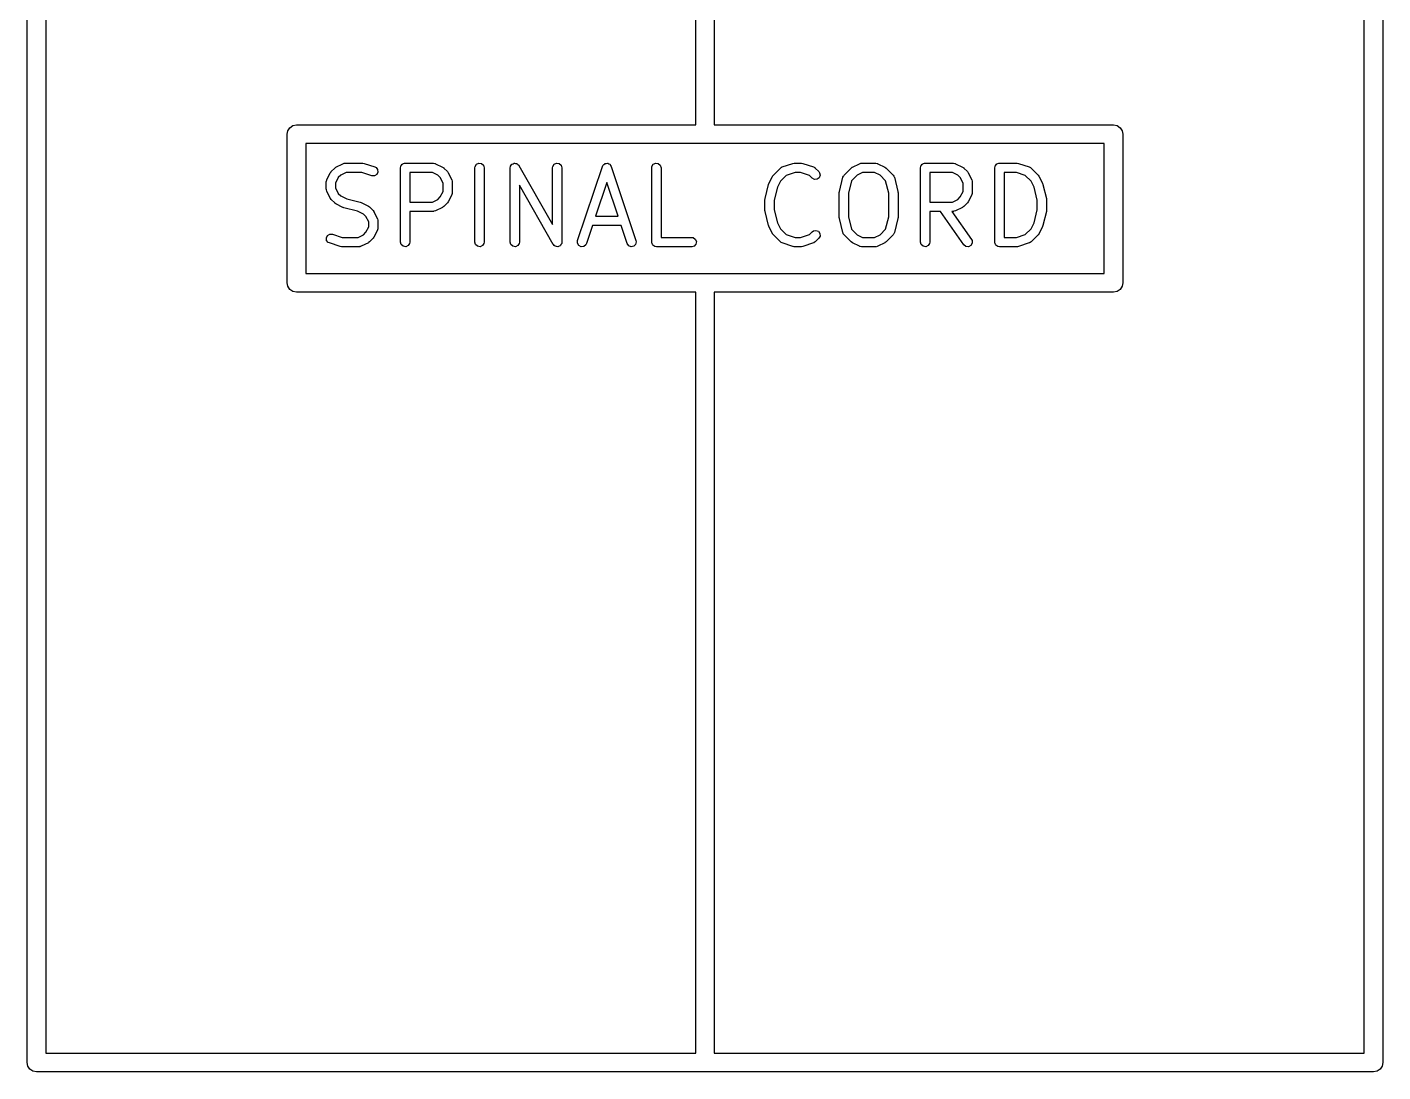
# Model space of a CAD drawing. Extents: x -3.77 to 3.77, y 0.07 to 7.77.
# Drawn here: x -2.608 to -1.171, y 0.384 to 1.492 of the extents above; entities that cross this region are included whole.
import ezdxf

# ---------------------------------------------------------------- set-up
doc = ezdxf.new("R2010")
doc.units = 0
doc.header["$MEASUREMENT"] = 0
doc.layers.add('BLACK', color=7, linetype='CONTINUOUS')

msp = doc.modelspace()

# ---------------------------------------------------------------- linework, layer by layer
at = {"layer": 'BLACK', "linetype": 'CONTINUOUS'}
for p, q in [((-2.60827, 0.393701), (-2.60827, 2.20472)), ((-1.17126, 2.20472), (-1.17126, 0.393701)), ((-2.58858, 2.19488), (-2.58858, 0.403543)), ((-1.89961, 1.3878), (-1.89961, 2.19488)), ((-1.87992, 2.19488), (-1.87992, 1.3878)), ((-1.19094, 0.403543), (-1.19094, 2.19488)), ((-2.33268, 1.37795), (-2.33193, 1.38172)), ((-2.33193, 1.38172), (-2.32979, 1.38491)), ((-2.32979, 1.38491), (-2.3266, 1.38705)), ((-2.3266, 1.38705), (-2.32283, 1.3878)), ((-2.32283, 1.3878), (-1.89961, 1.3878)), ((-1.87992, 1.3878), (-1.45669, 1.3878)), ((-1.45669, 1.3878), (-1.45293, 1.38705)), ((-1.45293, 1.38705), (-1.44973, 1.38491)), ((-1.44973, 1.38491), (-1.4476, 1.38172)), ((-1.4476, 1.38172), (-1.44685, 1.37795)), ((-2.33268, 1.22047), (-2.33268, 1.37795)), ((-1.46654, 1.36811), (-2.31299, 1.36811)), ((-2.31299, 1.36811), (-2.31299, 1.23031)), ((-1.46654, 1.23031), (-1.46654, 1.36811)), ((-1.44685, 1.37795), (-1.44685, 1.22047)), ((-2.29068, 1.32953), (-2.28693, 1.33703)), ((-2.28693, 1.33703), (-2.28612, 1.33819)), ((-2.28612, 1.33819), (-2.28605, 1.33824)), ((-2.28605, 1.33824), (-2.28601, 1.33831)), ((-2.28601, 1.33831), (-2.28226, 1.34206)), ((-2.28226, 1.34206), (-2.28113, 1.34291)), ((-2.28113, 1.34291), (-2.28104, 1.34293)), ((-2.28104, 1.34293), (-2.28098, 1.34298)), ((-2.28098, 1.34298), (-2.27348, 1.34673)), ((-2.27012, 1.33741), (-2.27586, 1.33454)), ((-2.27348, 1.34673), (-2.27214, 1.34718)), ((-2.27214, 1.34718), (-2.2717, 1.34713)), ((-2.2717, 1.34713), (-2.27128, 1.34725)), ((-2.27128, 1.34725), (-2.25253, 1.34725)), ((-2.25333, 1.33741), (-2.27012, 1.33741)), ((-2.24284, 1.33391), (-2.25333, 1.33741)), ((-2.25253, 1.34725), (-2.25113, 1.34705)), ((-2.25113, 1.34705), (-2.25106, 1.347)), ((-2.25106, 1.347), (-2.25097, 1.347)), ((-2.25097, 1.347), (-2.23973, 1.34325)), ((-2.23973, 1.34325), (-2.23846, 1.34262)), ((-2.23846, 1.34262), (-2.23673, 1.34046)), ((-2.23644, 1.3377), (-2.23769, 1.33522)), ((-2.23673, 1.34046), (-2.23644, 1.3377)), ((-2.21246, 1.34233), (-2.21226, 1.34373)), ((-2.21246, 1.26359), (-2.21246, 1.34233)), ((-2.21226, 1.34373), (-2.21206, 1.34403)), ((-2.21206, 1.34403), (-2.21201, 1.34438)), ((-2.21201, 1.34438), (-2.21132, 1.34517)), ((-2.21132, 1.34517), (-2.21075, 1.34606)), ((-2.21075, 1.34606), (-2.21043, 1.3462)), ((-2.21043, 1.3462), (-2.2102, 1.34647)), ((-2.2102, 1.34647), (-2.20919, 1.34677)), ((-2.20919, 1.34677), (-2.20823, 1.3472)), ((-2.20823, 1.3472), (-2.20788, 1.34715)), ((-2.20788, 1.34715), (-2.20754, 1.34725)), ((-2.20754, 1.34725), (-2.17754, 1.34725)), ((-2.20262, 1.33741), (-2.20262, 1.30601)), ((-2.1787, 1.33741), (-2.20262, 1.33741)), ((-2.17296, 1.33454), (-2.1787, 1.33741)), ((-2.17754, 1.34725), (-2.17614, 1.34705)), ((-2.17614, 1.34705), (-2.17577, 1.34681)), ((-2.17577, 1.34681), (-2.17534, 1.34673)), ((-2.17534, 1.34673), (-2.16784, 1.34298)), ((-2.16784, 1.34298), (-2.16668, 1.34218)), ((-2.16668, 1.34218), (-2.16664, 1.3421)), ((-2.16664, 1.3421), (-2.16656, 1.34206)), ((-2.16656, 1.34206), (-2.16281, 1.33831)), ((-2.16281, 1.33831), (-2.16197, 1.33718)), ((-2.16197, 1.33718), (-2.16195, 1.3371)), ((-2.16195, 1.3371), (-2.16189, 1.33703)), ((-2.16189, 1.33703), (-2.15814, 1.32953)), ((-2.13372, 1.34233), (-2.13352, 1.34373)), ((-2.13372, 1.26359), (-2.13372, 1.34233)), ((-2.13352, 1.34373), (-2.13201, 1.34606)), ((-2.13201, 1.34606), (-2.12949, 1.3472)), ((-2.12949, 1.3472), (-2.12675, 1.34681)), ((-2.12675, 1.34681), (-2.12466, 1.34499)), ((-2.12466, 1.34499), (-2.12388, 1.34233)), ((-2.12388, 1.34233), (-2.12388, 1.26359)), ((-2.09622, 1.34233), (-2.09602, 1.34373)), ((-2.09622, 1.26359), (-2.09622, 1.34233)), ((-2.09602, 1.34373), (-2.09595, 1.34384)), ((-2.09595, 1.34384), (-2.09594, 1.34397)), ((-2.09594, 1.34397), (-2.0952, 1.345)), ((-2.0952, 1.345), (-2.09452, 1.34606)), ((-2.09452, 1.34606), (-2.0944, 1.34611)), ((-2.0944, 1.34611), (-2.09432, 1.34622)), ((-2.09432, 1.34622), (-2.09314, 1.34668)), ((-2.09314, 1.34668), (-2.09199, 1.3472)), ((-2.09199, 1.3472), (-2.09186, 1.34719)), ((-2.09186, 1.34719), (-2.09174, 1.34723)), ((-2.09174, 1.34723), (-2.0905, 1.34699)), ((-2.0905, 1.34699), (-2.08925, 1.34681)), ((-2.08925, 1.34681), (-2.08915, 1.34672)), ((-2.08915, 1.34672), (-2.08902, 1.3467)), ((-2.08902, 1.3467), (-2.08811, 1.34582)), ((-2.08811, 1.34582), (-2.08716, 1.34499)), ((-2.08716, 1.34499), (-2.08712, 1.34486)), ((-2.08712, 1.34486), (-2.08703, 1.34477)), ((-2.08703, 1.34477), (-2.05123, 1.28212)), ((-2.05123, 1.34233), (-2.05103, 1.34373)), ((-2.05123, 1.28212), (-2.05123, 1.34233)), ((-2.05103, 1.34373), (-2.04952, 1.34606)), ((-2.04952, 1.34606), (-2.047, 1.3472)), ((-2.047, 1.3472), (-2.04426, 1.34681)), ((-2.04426, 1.34681), (-2.04217, 1.34499)), ((-2.04217, 1.34499), (-2.04139, 1.34233)), ((-2.04139, 1.34233), (-2.04139, 1.26359)), ((-2.02473, 1.26515), (-1.99848, 1.34389)), ((-1.99848, 1.34389), (-1.99809, 1.34467)), ((-1.99809, 1.34467), (-1.99804, 1.34485)), ((-1.99804, 1.34485), (-1.99796, 1.34492)), ((-1.99796, 1.34492), (-1.99785, 1.34515)), ((-1.99785, 1.34515), (-1.9969, 1.34591)), ((-1.9969, 1.34591), (-1.99601, 1.34674)), ((-1.99601, 1.34674), (-1.99583, 1.34677)), ((-1.99583, 1.34677), (-1.99569, 1.34688)), ((-1.99569, 1.34688), (-1.99448, 1.34701)), ((-1.99448, 1.34701), (-1.99328, 1.34723)), ((-1.99328, 1.34723), (-1.99311, 1.34715)), ((-1.99311, 1.34715), (-1.99293, 1.34717)), ((-1.99293, 1.34717), (-1.99185, 1.34663)), ((-1.99185, 1.34663), (-1.99073, 1.34616)), ((-1.99073, 1.34616), (-1.99062, 1.34601)), ((-1.99062, 1.34601), (-1.99045, 1.34593)), ((-1.99045, 1.34593), (-1.98984, 1.34488)), ((-1.98984, 1.34488), (-1.98914, 1.34389)), ((-1.98914, 1.34389), (-1.9629, 1.26515)), ((-1.94624, 1.34233), (-1.94604, 1.34373)), ((-1.94624, 1.26359), (-1.94624, 1.34233)), ((-1.94604, 1.34373), (-1.94454, 1.34606)), ((-1.94454, 1.34606), (-1.94201, 1.3472)), ((-1.94201, 1.3472), (-1.93927, 1.34681)), ((-1.93927, 1.34681), (-1.93718, 1.34499)), ((-1.93718, 1.34499), (-1.9364, 1.34233)), ((-1.9364, 1.34233), (-1.9364, 1.26851)), ((-1.81732, 1.33456), (-1.80982, 1.34206)), ((-1.80982, 1.34206), (-1.80868, 1.34291)), ((-1.80868, 1.34291), (-1.80825, 1.343)), ((-1.80825, 1.343), (-1.80789, 1.34325)), ((-1.80789, 1.34325), (-1.79664, 1.347)), ((-1.79429, 1.33741), (-1.80368, 1.33428)), ((-1.79664, 1.347), (-1.79525, 1.34725)), ((-1.79525, 1.34725), (-1.79517, 1.34723)), ((-1.79517, 1.34723), (-1.79509, 1.34725)), ((-1.79509, 1.34725), (-1.78759, 1.34725)), ((-1.78839, 1.33741), (-1.79429, 1.33741)), ((-1.779, 1.33428), (-1.78839, 1.33741)), ((-1.78759, 1.34725), (-1.78619, 1.34705)), ((-1.78619, 1.34705), (-1.78612, 1.347)), ((-1.78612, 1.347), (-1.78603, 1.347)), ((-1.78603, 1.347), (-1.77478, 1.34325)), ((-1.77478, 1.34325), (-1.77352, 1.34262)), ((-1.77352, 1.34262), (-1.77325, 1.34227)), ((-1.77325, 1.34227), (-1.77286, 1.34206)), ((-1.77286, 1.34206), (-1.76911, 1.33831)), ((-1.76911, 1.33831), (-1.76827, 1.33718)), ((-1.76827, 1.33718), (-1.76768, 1.33447)), ((-1.74232, 1.33456), (-1.73483, 1.34206)), ((-1.73483, 1.34206), (-1.73369, 1.34291)), ((-1.73369, 1.34291), (-1.73361, 1.34293)), ((-1.73361, 1.34293), (-1.73355, 1.34298)), ((-1.73355, 1.34298), (-1.72605, 1.34673)), ((-1.72269, 1.33741), (-1.72843, 1.33454)), ((-1.72605, 1.34673), (-1.72471, 1.34718)), ((-1.72471, 1.34718), (-1.72427, 1.34713)), ((-1.72427, 1.34713), (-1.72385, 1.34725)), ((-1.72385, 1.34725), (-1.70885, 1.34725)), ((-1.71001, 1.33741), (-1.72269, 1.33741)), ((-1.70426, 1.33454), (-1.71001, 1.33741)), ((-1.70885, 1.34725), (-1.70745, 1.34705)), ((-1.70745, 1.34705), (-1.70708, 1.34681)), ((-1.70708, 1.34681), (-1.70665, 1.34673)), ((-1.70665, 1.34673), (-1.69915, 1.34298)), ((-1.69915, 1.34298), (-1.69799, 1.34218)), ((-1.69799, 1.34218), (-1.69795, 1.3421)), ((-1.69795, 1.3421), (-1.69787, 1.34206)), ((-1.69787, 1.34206), (-1.69037, 1.33456)), ((-1.66128, 1.34233), (-1.66107, 1.34373)), ((-1.66128, 1.26359), (-1.66128, 1.34233)), ((-1.66107, 1.34373), (-1.66088, 1.34403)), ((-1.66088, 1.34403), (-1.66083, 1.34438)), ((-1.66083, 1.34438), (-1.66014, 1.34517)), ((-1.66014, 1.34517), (-1.65957, 1.34606)), ((-1.65957, 1.34606), (-1.65925, 1.3462)), ((-1.65925, 1.3462), (-1.65901, 1.34647)), ((-1.65901, 1.34647), (-1.65801, 1.34677)), ((-1.65801, 1.34677), (-1.65705, 1.3472)), ((-1.65705, 1.3472), (-1.6567, 1.34715)), ((-1.6567, 1.34715), (-1.65636, 1.34725)), ((-1.65636, 1.34725), (-1.62636, 1.34725)), ((-1.65143, 1.33741), (-1.65143, 1.30601)), ((-1.62752, 1.33741), (-1.65143, 1.33741)), ((-1.62178, 1.33454), (-1.62752, 1.33741)), ((-1.62636, 1.34725), (-1.62496, 1.34705)), ((-1.62496, 1.34705), (-1.62459, 1.34681)), ((-1.62459, 1.34681), (-1.62416, 1.34673)), ((-1.62416, 1.34673), (-1.61666, 1.34298)), ((-1.61666, 1.34298), (-1.6155, 1.34218)), ((-1.6155, 1.34218), (-1.61546, 1.3421)), ((-1.61546, 1.3421), (-1.61538, 1.34206)), ((-1.61538, 1.34206), (-1.61163, 1.33831)), ((-1.61163, 1.33831), (-1.61079, 1.33718)), ((-1.61079, 1.33718), (-1.61077, 1.3371)), ((-1.61077, 1.3371), (-1.61071, 1.33703)), ((-1.61071, 1.33703), (-1.60696, 1.32953)), ((-1.58254, 1.34233), (-1.58233, 1.34373)), ((-1.58254, 1.26359), (-1.58254, 1.34233)), ((-1.58233, 1.34373), (-1.58214, 1.34403)), ((-1.58214, 1.34403), (-1.58209, 1.34438)), ((-1.58209, 1.34438), (-1.5814, 1.34517)), ((-1.5814, 1.34517), (-1.58083, 1.34606)), ((-1.58083, 1.34606), (-1.58051, 1.3462)), ((-1.58051, 1.3462), (-1.58027, 1.34647)), ((-1.58027, 1.34647), (-1.57927, 1.34677)), ((-1.57927, 1.34677), (-1.57831, 1.3472)), ((-1.57831, 1.3472), (-1.57796, 1.34715)), ((-1.57796, 1.34715), (-1.57762, 1.34725)), ((-1.57762, 1.34725), (-1.55887, 1.34725)), ((-1.57269, 1.33741), (-1.57269, 1.26851)), ((-1.55967, 1.33741), (-1.57269, 1.33741)), ((-1.55028, 1.33428), (-1.55967, 1.33741)), ((-1.55887, 1.34725), (-1.55747, 1.34705)), ((-1.55747, 1.34705), (-1.5574, 1.347)), ((-1.5574, 1.347), (-1.55731, 1.347)), ((-1.55731, 1.347), (-1.54606, 1.34325)), ((-1.54606, 1.34325), (-1.5448, 1.34262)), ((-1.5448, 1.34262), (-1.54453, 1.34227)), ((-1.54453, 1.34227), (-1.54414, 1.34206)), ((-1.54414, 1.34206), (-1.53664, 1.33456)), ((-2.2912, 1.32733), (-2.291, 1.32873)), ((-2.2912, 1.31984), (-2.2912, 1.32733)), ((-2.291, 1.32873), (-2.29076, 1.3291)), ((-2.29076, 1.3291), (-2.29068, 1.32953)), ((-2.27848, 1.33192), (-2.28136, 1.32617)), ((-2.28136, 1.32617), (-2.28136, 1.321)), ((-2.27586, 1.33454), (-2.27848, 1.33192)), ((-2.24007, 1.33381), (-2.24284, 1.33391)), ((-2.23769, 1.33522), (-2.24007, 1.33381)), ((-2.17034, 1.33192), (-2.17296, 1.33454)), ((-2.16746, 1.32617), (-2.17034, 1.33192)), ((-2.16746, 1.31725), (-2.16746, 1.32617)), ((-2.15814, 1.32953), (-2.1577, 1.32819)), ((-2.1577, 1.32819), (-2.15774, 1.32776)), ((-2.15774, 1.32776), (-2.15762, 1.32733)), ((-2.15762, 1.32733), (-2.15762, 1.31609)), ((-2.05058, 1.26115), (-2.08638, 1.3238)), ((-2.08638, 1.3238), (-2.08638, 1.26359)), ((-1.99381, 1.32677), (-2.00573, 1.29101)), ((-1.98189, 1.29101), (-1.99381, 1.32677)), ((-1.82611, 1.30978), (-1.82236, 1.32478)), ((-1.82236, 1.32478), (-1.82202, 1.32561)), ((-1.82202, 1.32561), (-1.82199, 1.32579)), ((-1.82199, 1.32579), (-1.81824, 1.33328)), ((-1.81824, 1.33328), (-1.81743, 1.33444)), ((-1.81743, 1.33444), (-1.81736, 1.33449)), ((-1.81736, 1.33449), (-1.81732, 1.33456)), ((-1.80979, 1.32817), (-1.81294, 1.32187)), ((-1.80368, 1.33428), (-1.80979, 1.32817)), ((-1.77607, 1.33135), (-1.779, 1.33428)), ((-1.77364, 1.33002), (-1.77607, 1.33135)), ((-1.77088, 1.33022), (-1.77364, 1.33002)), ((-1.76866, 1.33188), (-1.77088, 1.33022)), ((-1.76768, 1.33447), (-1.76866, 1.33188)), ((-1.74737, 1.31728), (-1.74362, 1.33228)), ((-1.74362, 1.33228), (-1.74308, 1.33358)), ((-1.74308, 1.33358), (-1.74263, 1.33401)), ((-1.74263, 1.33401), (-1.74232, 1.33456)), ((-1.7344, 1.32857), (-1.73767, 1.31548)), ((-1.72843, 1.33454), (-1.7344, 1.32857)), ((-1.69829, 1.32857), (-1.70426, 1.33454)), ((-1.69502, 1.31548), (-1.69829, 1.32857)), ((-1.69037, 1.33456), (-1.68953, 1.33343)), ((-1.68953, 1.33343), (-1.68939, 1.33282)), ((-1.68939, 1.33282), (-1.68908, 1.33228)), ((-1.68908, 1.33228), (-1.68533, 1.31728)), ((-1.61916, 1.33192), (-1.62178, 1.33454)), ((-1.61628, 1.32617), (-1.61916, 1.33192)), ((-1.61628, 1.31725), (-1.61628, 1.32617)), ((-1.60696, 1.32953), (-1.60652, 1.32819)), ((-1.60652, 1.32819), (-1.60656, 1.32776)), ((-1.60656, 1.32776), (-1.60644, 1.32733)), ((-1.60644, 1.32733), (-1.60644, 1.31609)), ((-1.54416, 1.32817), (-1.55028, 1.33428)), ((-1.54101, 1.32187), (-1.54416, 1.32817)), ((-1.53664, 1.33456), (-1.5358, 1.33343)), ((-1.5358, 1.33343), (-1.53578, 1.33335)), ((-1.53578, 1.33335), (-1.53572, 1.33328)), ((-1.53572, 1.33328), (-1.53197, 1.32579)), ((-1.53197, 1.32579), (-1.53169, 1.32493)), ((-1.53169, 1.32493), (-1.5316, 1.32478)), ((-1.5316, 1.32478), (-1.52785, 1.30978)), ((-2.29107, 1.31941), (-2.2912, 1.31984)), ((-2.29112, 1.31898), (-2.29107, 1.31941)), ((-2.29068, 1.31763), (-2.29112, 1.31898)), ((-2.28693, 1.31014), (-2.29068, 1.31763)), ((-2.28687, 1.31007), (-2.28693, 1.31014)), ((-2.28685, 1.30999), (-2.28687, 1.31007)), ((-2.28601, 1.30886), (-2.28685, 1.30999)), ((-2.28226, 1.30511), (-2.28601, 1.30886)), ((-2.28136, 1.321), (-2.27848, 1.31525)), ((-2.27848, 1.31525), (-2.27586, 1.31263)), ((-2.27586, 1.31263), (-2.26956, 1.30948)), ((-2.26956, 1.30948), (-2.25509, 1.30586)), ((-2.1787, 1.30601), (-2.17296, 1.30888)), ((-2.17296, 1.30888), (-2.17034, 1.3115)), ((-2.17034, 1.3115), (-2.16746, 1.31725)), ((-2.15814, 1.31388), (-2.16189, 1.30639)), ((-2.15806, 1.31432), (-2.15814, 1.31388)), ((-2.15782, 1.31469), (-2.15806, 1.31432)), ((-2.15762, 1.31609), (-2.15782, 1.31469)), ((-1.82626, 1.30859), (-1.8261, 1.30964)), ((-1.82626, 1.29734), (-1.82626, 1.30859)), ((-1.8261, 1.30964), (-1.82611, 1.30978)), ((-1.81294, 1.32187), (-1.81641, 1.30798)), ((-1.81641, 1.30798), (-1.81641, 1.29794)), ((-1.74752, 1.31609), (-1.74736, 1.31714)), ((-1.74752, 1.28984), (-1.74752, 1.31609)), ((-1.74736, 1.31714), (-1.74737, 1.31728)), ((-1.73767, 1.31548), (-1.73767, 1.29044)), ((-1.69502, 1.29044), (-1.69502, 1.31548)), ((-1.68533, 1.31728), (-1.68522, 1.31622)), ((-1.68522, 1.31622), (-1.68518, 1.31609)), ((-1.68518, 1.31609), (-1.68518, 1.28984)), ((-1.62752, 1.30601), (-1.62178, 1.30888)), ((-1.62178, 1.30888), (-1.61916, 1.3115)), ((-1.61916, 1.3115), (-1.61628, 1.31725)), ((-1.60696, 1.31388), (-1.61071, 1.30639)), ((-1.60688, 1.31432), (-1.60696, 1.31388)), ((-1.60664, 1.31469), (-1.60688, 1.31432)), ((-1.60644, 1.31609), (-1.60664, 1.31469)), ((-1.53754, 1.30798), (-1.54101, 1.32187)), ((-1.53754, 1.29794), (-1.53754, 1.30798)), ((-1.52785, 1.30978), (-1.52774, 1.30872)), ((-1.52774, 1.30872), (-1.5277, 1.30859)), ((-1.5277, 1.30859), (-1.5277, 1.29734)), ((-2.28218, 1.30507), (-2.28226, 1.30511)), ((-2.28214, 1.30499), (-2.28218, 1.30507)), ((-2.28098, 1.30418), (-2.28214, 1.30499)), ((-2.27348, 1.30044), (-2.28098, 1.30418)), ((-2.2733, 1.3004), (-2.27348, 1.30044)), ((-2.27247, 1.30006), (-2.2733, 1.3004)), ((-2.258, 1.29644), (-2.27247, 1.30006)), ((-2.2517, 1.29329), (-2.258, 1.29644)), ((-2.25509, 1.30586), (-2.25425, 1.30552)), ((-2.25425, 1.30552), (-2.25408, 1.30549)), ((-2.25408, 1.30549), (-2.24658, 1.30174)), ((-2.24658, 1.30174), (-2.24542, 1.30093)), ((-2.24542, 1.30093), (-2.24538, 1.30086)), ((-2.24538, 1.30086), (-2.2453, 1.30082)), ((-2.2453, 1.30082), (-2.24155, 1.29707)), ((-2.24155, 1.29707), (-2.24071, 1.29594)), ((-2.24071, 1.29594), (-2.24069, 1.29585)), ((-2.24069, 1.29585), (-2.24063, 1.29579)), ((-2.24063, 1.29579), (-2.23688, 1.28829)), ((-2.20262, 1.30601), (-2.1787, 1.30601)), ((-2.17754, 1.29617), (-2.20262, 1.29617)), ((-2.20262, 1.29617), (-2.20262, 1.26359)), ((-2.17712, 1.29629), (-2.17754, 1.29617)), ((-2.17668, 1.29624), (-2.17712, 1.29629)), ((-2.17534, 1.29669), (-2.17668, 1.29624)), ((-2.16784, 1.30044), (-2.17534, 1.29669)), ((-2.16778, 1.30049), (-2.16784, 1.30044)), ((-2.16769, 1.30051), (-2.16778, 1.30049)), ((-2.16656, 1.30136), (-2.16769, 1.30051)), ((-2.16281, 1.30511), (-2.16656, 1.30136)), ((-2.16277, 1.30518), (-2.16281, 1.30511)), ((-2.1627, 1.30523), (-2.16277, 1.30518)), ((-2.16189, 1.30639), (-2.1627, 1.30523)), ((-1.82622, 1.2972), (-1.82626, 1.29734)), ((-1.82611, 1.29614), (-1.82622, 1.2972)), ((-1.82236, 1.28115), (-1.82611, 1.29614)), ((-1.81641, 1.29794), (-1.81294, 1.28406)), ((-1.65143, 1.30601), (-1.62752, 1.30601)), ((-1.64017, 1.29617), (-1.65143, 1.29617)), ((-1.65143, 1.29617), (-1.65143, 1.26359)), ((-1.61539, 1.26077), (-1.64017, 1.29617)), ((-1.62636, 1.29617), (-1.62816, 1.29617)), ((-1.62816, 1.29617), (-1.60733, 1.26641)), ((-1.62594, 1.29629), (-1.62636, 1.29617)), ((-1.6255, 1.29624), (-1.62594, 1.29629)), ((-1.62416, 1.29669), (-1.6255, 1.29624)), ((-1.61666, 1.30044), (-1.62416, 1.29669)), ((-1.6166, 1.30049), (-1.61666, 1.30044)), ((-1.61651, 1.30051), (-1.6166, 1.30049)), ((-1.61538, 1.30136), (-1.61651, 1.30051)), ((-1.61163, 1.30511), (-1.61538, 1.30136)), ((-1.61159, 1.30518), (-1.61163, 1.30511)), ((-1.61152, 1.30523), (-1.61159, 1.30518)), ((-1.61071, 1.30639), (-1.61152, 1.30523)), ((-1.54101, 1.28406), (-1.53754, 1.29794)), ((-1.52785, 1.29614), (-1.5316, 1.28115)), ((-1.5277, 1.29734), (-1.52785, 1.29629)), ((-1.52785, 1.29629), (-1.52785, 1.29614)), ((-2.24908, 1.29067), (-2.2517, 1.29329)), ((-2.2462, 1.28493), (-2.24908, 1.29067)), ((-2.24908, 1.27401), (-2.2462, 1.27975)), ((-2.2462, 1.27975), (-2.2462, 1.28493)), ((-2.23688, 1.28829), (-2.23644, 1.28695)), ((-2.23644, 1.28695), (-2.23649, 1.28651)), ((-2.23649, 1.28651), (-2.23636, 1.28609)), ((-2.23636, 1.28609), (-2.23636, 1.27859)), ((-2.00901, 1.28117), (-2.01539, 1.26204)), ((-1.97861, 1.28117), (-2.00901, 1.28117)), ((-2.00573, 1.29101), (-1.98189, 1.29101)), ((-1.97224, 1.26204), (-1.97861, 1.28117)), ((-1.82227, 1.28099), (-1.82236, 1.28115)), ((-1.82199, 1.28014), (-1.82227, 1.28099)), ((-1.81824, 1.27264), (-1.82199, 1.28014)), ((-1.81294, 1.28406), (-1.80979, 1.27776)), ((-1.74748, 1.2897), (-1.74752, 1.28984)), ((-1.74737, 1.28865), (-1.74748, 1.2897)), ((-1.74362, 1.27365), (-1.74737, 1.28865)), ((-1.73767, 1.29044), (-1.7344, 1.27736)), ((-1.69829, 1.27736), (-1.69502, 1.29044)), ((-1.68533, 1.28865), (-1.68908, 1.27365)), ((-1.68518, 1.28984), (-1.68533, 1.28879)), ((-1.68533, 1.28879), (-1.68533, 1.28865)), ((-1.54416, 1.27776), (-1.54101, 1.28406)), ((-1.53197, 1.28014), (-1.53572, 1.27264)), ((-1.53194, 1.28031), (-1.53197, 1.28014)), ((-1.5316, 1.28115), (-1.53194, 1.28031)), ((-2.29112, 1.26822), (-2.28987, 1.2707)), ((-2.29083, 1.26547), (-2.29112, 1.26822)), ((-2.28909, 1.26331), (-2.29083, 1.26547)), ((-2.28987, 1.2707), (-2.28749, 1.27211)), ((-2.28749, 1.27211), (-2.28472, 1.27201)), ((-2.28472, 1.27201), (-2.27423, 1.26851)), ((-2.27423, 1.26851), (-2.25744, 1.26851)), ((-2.25744, 1.26851), (-2.2517, 1.27139)), ((-2.2517, 1.27139), (-2.24908, 1.27401)), ((-2.24155, 1.26761), (-2.2453, 1.26386)), ((-2.24151, 1.26769), (-2.24155, 1.26761)), ((-2.24144, 1.26773), (-2.24151, 1.26769)), ((-2.24063, 1.26889), (-2.24144, 1.26773)), ((-2.23688, 1.27639), (-2.24063, 1.26889)), ((-2.2368, 1.27682), (-2.23688, 1.27639)), ((-2.23656, 1.27719), (-2.2368, 1.27682)), ((-2.23636, 1.27859), (-2.23656, 1.27719)), ((-2.02483, 1.26238), (-2.02473, 1.26515)), ((-1.9629, 1.26515), (-1.96265, 1.26376)), ((-1.9364, 1.26851), (-1.90382, 1.26851)), ((-1.90382, 1.26851), (-1.90243, 1.26831)), ((-1.90243, 1.26831), (-1.9001, 1.26681)), ((-1.9001, 1.26681), (-1.89895, 1.26429)), ((-1.81818, 1.27258), (-1.81824, 1.27264)), ((-1.81816, 1.27249), (-1.81818, 1.27258)), ((-1.81732, 1.27136), (-1.81816, 1.27249)), ((-1.80982, 1.26386), (-1.81732, 1.27136)), ((-1.80979, 1.27776), (-1.80368, 1.27164)), ((-1.80368, 1.27164), (-1.79429, 1.26851)), ((-1.79429, 1.26851), (-1.78839, 1.26851)), ((-1.78839, 1.26851), (-1.779, 1.27164)), ((-1.779, 1.27164), (-1.77607, 1.27457)), ((-1.77607, 1.27457), (-1.77494, 1.27542)), ((-1.77494, 1.27542), (-1.77223, 1.276)), ((-1.76911, 1.26761), (-1.77286, 1.26386)), ((-1.77223, 1.276), (-1.76964, 1.27503)), ((-1.76964, 1.27503), (-1.76798, 1.27281)), ((-1.76778, 1.27004), (-1.76911, 1.26761)), ((-1.76798, 1.27281), (-1.76778, 1.27004)), ((-1.7433, 1.27311), (-1.74362, 1.27365)), ((-1.74317, 1.27249), (-1.7433, 1.27311)), ((-1.74232, 1.27136), (-1.74317, 1.27249)), ((-1.73483, 1.26386), (-1.74232, 1.27136)), ((-1.7344, 1.27736), (-1.72843, 1.27139)), ((-1.72843, 1.27139), (-1.72269, 1.26851)), ((-1.72269, 1.26851), (-1.71001, 1.26851)), ((-1.71001, 1.26851), (-1.70426, 1.27139)), ((-1.70426, 1.27139), (-1.69829, 1.27736)), ((-1.69037, 1.27136), (-1.69787, 1.26386)), ((-1.69007, 1.27191), (-1.69037, 1.27136)), ((-1.68961, 1.27234), (-1.69007, 1.27191)), ((-1.68908, 1.27365), (-1.68961, 1.27234)), ((-1.60733, 1.26641), (-1.60669, 1.26515)), ((-1.60669, 1.26515), (-1.60659, 1.26238)), ((-1.57269, 1.26851), (-1.55967, 1.26851)), ((-1.55967, 1.26851), (-1.55028, 1.27164)), ((-1.55028, 1.27164), (-1.54416, 1.27776)), ((-1.53664, 1.27136), (-1.54414, 1.26386)), ((-1.5366, 1.27144), (-1.53664, 1.27136)), ((-1.53652, 1.27148), (-1.5366, 1.27144)), ((-1.53572, 1.27264), (-1.53652, 1.27148)), ((-2.28783, 1.26267), (-2.28909, 1.26331)), ((-2.27658, 1.25892), (-2.28783, 1.26267)), ((-2.2765, 1.25892), (-2.27658, 1.25892)), ((-2.27643, 1.25887), (-2.2765, 1.25892)), ((-2.27503, 1.25867), (-2.27643, 1.25887)), ((-2.25628, 1.25867), (-2.27503, 1.25867)), ((-2.25586, 1.25879), (-2.25628, 1.25867)), ((-2.25542, 1.25875), (-2.25586, 1.25879)), ((-2.25408, 1.25919), (-2.25542, 1.25875)), ((-2.24658, 1.26294), (-2.25408, 1.25919)), ((-2.24652, 1.263), (-2.24658, 1.26294)), ((-2.24643, 1.26302), (-2.24652, 1.263)), ((-2.2453, 1.26386), (-2.24643, 1.26302)), ((-2.21168, 1.26093), (-2.21246, 1.26359)), ((-2.20959, 1.25912), (-2.21168, 1.26093)), ((-2.20684, 1.25872), (-2.20959, 1.25912)), ((-2.20432, 1.25987), (-2.20684, 1.25872)), ((-2.20282, 1.26219), (-2.20432, 1.25987)), ((-2.20262, 1.26359), (-2.20282, 1.26219)), ((-2.13294, 1.26093), (-2.13372, 1.26359)), ((-2.13085, 1.25912), (-2.13294, 1.26093)), ((-2.1281, 1.25872), (-2.13085, 1.25912)), ((-2.12558, 1.25987), (-2.1281, 1.25872)), ((-2.12408, 1.26219), (-2.12558, 1.25987)), ((-2.12388, 1.26359), (-2.12408, 1.26219)), ((-2.09544, 1.26093), (-2.09622, 1.26359)), ((-2.09335, 1.25912), (-2.09544, 1.26093)), ((-2.09061, 1.25872), (-2.09335, 1.25912)), ((-2.08809, 1.25987), (-2.09061, 1.25872)), ((-2.08658, 1.26219), (-2.08809, 1.25987)), ((-2.08638, 1.26359), (-2.08658, 1.26219)), ((-2.05049, 1.26106), (-2.05058, 1.26115)), ((-2.05045, 1.26093), (-2.05049, 1.26106)), ((-2.04949, 1.26011), (-2.05045, 1.26093)), ((-2.04858, 1.25923), (-2.04949, 1.26011)), ((-2.04845, 1.2592), (-2.04858, 1.25923)), ((-2.04836, 1.25912), (-2.04845, 1.2592)), ((-2.0471, 1.25894), (-2.04836, 1.25912)), ((-2.04587, 1.25869), (-2.0471, 1.25894)), ((-2.04574, 1.25874), (-2.04587, 1.25869)), ((-2.04561, 1.25872), (-2.04574, 1.25874)), ((-2.04446, 1.25924), (-2.04561, 1.25872)), ((-2.04329, 1.25971), (-2.04446, 1.25924)), ((-2.04321, 1.25981), (-2.04329, 1.25971)), ((-2.04309, 1.25987), (-2.04321, 1.25981)), ((-2.04241, 1.26093), (-2.04309, 1.25987)), ((-2.04167, 1.26195), (-2.04241, 1.26093)), ((-2.04166, 1.26208), (-2.04167, 1.26195)), ((-2.04159, 1.26219), (-2.04166, 1.26208)), ((-2.04139, 1.26359), (-2.04159, 1.26219)), ((-2.02342, 1.25999), (-2.02483, 1.26238)), ((-2.02094, 1.25875), (-2.02342, 1.25999)), ((-2.01819, 1.25904), (-2.02094, 1.25875)), ((-2.01603, 1.26077), (-2.01819, 1.25904)), ((-2.01539, 1.26204), (-2.01603, 1.26077)), ((-1.97065, 1.25976), (-1.97224, 1.26204)), ((-1.9681, 1.2587), (-1.97065, 1.25976)), ((-1.96537, 1.25919), (-1.9681, 1.2587)), ((-1.96334, 1.26107), (-1.96537, 1.25919)), ((-1.96265, 1.26376), (-1.96334, 1.26107)), ((-1.94614, 1.26325), (-1.94624, 1.26359)), ((-1.94619, 1.2629), (-1.94614, 1.26325)), ((-1.94576, 1.26194), (-1.94619, 1.2629)), ((-1.94546, 1.26093), (-1.94576, 1.26194)), ((-1.94519, 1.2607), (-1.94546, 1.26093)), ((-1.94505, 1.26038), (-1.94519, 1.2607)), ((-1.94416, 1.25981), (-1.94505, 1.26038)), ((-1.94337, 1.25912), (-1.94416, 1.25981)), ((-1.94302, 1.25907), (-1.94337, 1.25912)), ((-1.94272, 1.25887), (-1.94302, 1.25907)), ((-1.94132, 1.25867), (-1.94272, 1.25887)), ((-1.90382, 1.25867), (-1.94132, 1.25867)), ((-1.90117, 1.25945), (-1.90382, 1.25867)), ((-1.89935, 1.26154), (-1.90117, 1.25945)), ((-1.89895, 1.26429), (-1.89935, 1.26154)), ((-1.80943, 1.26365), (-1.80982, 1.26386)), ((-1.80915, 1.26331), (-1.80943, 1.26365)), ((-1.80789, 1.26267), (-1.80915, 1.26331)), ((-1.79664, 1.25892), (-1.80789, 1.26267)), ((-1.79656, 1.25892), (-1.79664, 1.25892)), ((-1.79649, 1.25887), (-1.79656, 1.25892)), ((-1.79509, 1.25867), (-1.79649, 1.25887)), ((-1.78759, 1.25867), (-1.79509, 1.25867)), ((-1.78751, 1.2587), (-1.78759, 1.25867)), ((-1.78742, 1.25867), (-1.78751, 1.2587)), ((-1.78603, 1.25892), (-1.78742, 1.25867)), ((-1.77478, 1.26267), (-1.78603, 1.25892)), ((-1.77442, 1.26292), (-1.77478, 1.26267)), ((-1.77399, 1.26302), (-1.77442, 1.26292)), ((-1.77286, 1.26386), (-1.77399, 1.26302)), ((-1.73475, 1.26382), (-1.73483, 1.26386)), ((-1.73471, 1.26375), (-1.73475, 1.26382)), ((-1.73355, 1.26294), (-1.73471, 1.26375)), ((-1.72605, 1.25919), (-1.73355, 1.26294)), ((-1.72561, 1.25911), (-1.72605, 1.25919)), ((-1.72524, 1.25887), (-1.72561, 1.25911)), ((-1.72385, 1.25867), (-1.72524, 1.25887)), ((-1.70885, 1.25867), (-1.72385, 1.25867)), ((-1.70843, 1.25879), (-1.70885, 1.25867)), ((-1.70799, 1.25875), (-1.70843, 1.25879)), ((-1.70665, 1.25919), (-1.70799, 1.25875)), ((-1.69915, 1.26294), (-1.70665, 1.25919)), ((-1.69909, 1.263), (-1.69915, 1.26294)), ((-1.699, 1.26302), (-1.69909, 1.263)), ((-1.69787, 1.26386), (-1.699, 1.26302)), ((-1.6605, 1.26093), (-1.66128, 1.26359)), ((-1.6584, 1.25912), (-1.6605, 1.26093)), ((-1.65566, 1.25872), (-1.6584, 1.25912)), ((-1.65314, 1.25987), (-1.65566, 1.25872)), ((-1.65164, 1.26219), (-1.65314, 1.25987)), ((-1.65143, 1.26359), (-1.65164, 1.26219)), ((-1.61323, 1.25904), (-1.61539, 1.26077)), ((-1.61047, 1.25875), (-1.61323, 1.25904)), ((-1.608, 1.26), (-1.61047, 1.25875)), ((-1.60659, 1.26238), (-1.608, 1.26)), ((-1.58244, 1.26325), (-1.58254, 1.26359)), ((-1.58249, 1.2629), (-1.58244, 1.26325)), ((-1.58205, 1.26194), (-1.58249, 1.2629)), ((-1.58176, 1.26093), (-1.58205, 1.26194)), ((-1.58149, 1.2607), (-1.58176, 1.26093)), ((-1.58134, 1.26038), (-1.58149, 1.2607)), ((-1.58046, 1.25981), (-1.58134, 1.26038)), ((-1.57966, 1.25912), (-1.58046, 1.25981)), ((-1.57931, 1.25907), (-1.57966, 1.25912)), ((-1.57901, 1.25887), (-1.57931, 1.25907)), ((-1.57762, 1.25867), (-1.57901, 1.25887)), ((-1.55887, 1.25867), (-1.57762, 1.25867)), ((-1.55878, 1.2587), (-1.55887, 1.25867)), ((-1.5587, 1.25867), (-1.55878, 1.2587)), ((-1.55731, 1.25892), (-1.5587, 1.25867)), ((-1.54606, 1.26267), (-1.55731, 1.25892)), ((-1.5457, 1.26292), (-1.54606, 1.26267)), ((-1.54527, 1.26302), (-1.5457, 1.26292)), ((-1.54414, 1.26386), (-1.54527, 1.26302)), ((-2.31299, 1.23031), (-1.46654, 1.23031)), ((-2.33193, 1.21671), (-2.33268, 1.22047)), ((-2.32979, 1.21351), (-2.33193, 1.21671)), ((-2.3266, 1.21138), (-2.32979, 1.21351)), ((-2.32283, 1.21063), (-2.3266, 1.21138)), ((-1.89961, 1.21063), (-2.32283, 1.21063)), ((-1.89961, 0.403543), (-1.89961, 1.21063)), ((-1.45669, 1.21063), (-1.87992, 1.21063)), ((-1.87992, 1.21063), (-1.87992, 0.403543)), ((-1.45293, 1.21138), (-1.45669, 1.21063)), ((-1.44973, 1.21351), (-1.45293, 1.21138)), ((-1.4476, 1.21671), (-1.44973, 1.21351)), ((-1.44685, 1.22047), (-1.4476, 1.21671)), ((-2.58858, 0.403543), (-1.89961, 0.403543)), ((-1.87992, 0.403543), (-1.19094, 0.403543)), ((-2.60752, 0.389934), (-2.60827, 0.393701)), ((-2.60538, 0.386741), (-2.60752, 0.389934)), ((-1.17201, 0.389934), (-1.17414, 0.386741)), ((-1.17126, 0.393701), (-1.17201, 0.389934)), ((-2.60219, 0.384607), (-2.60538, 0.386741)), ((-2.59843, 0.383858), (-2.60219, 0.384607)), ((-1.1811, 0.383858), (-2.59843, 0.383858)), ((-1.17734, 0.384607), (-1.1811, 0.383858)), ((-1.17414, 0.386741), (-1.17734, 0.384607))]:
    msp.add_line(p, q, dxfattribs=at)

doc.saveas('drawing.dxf')
